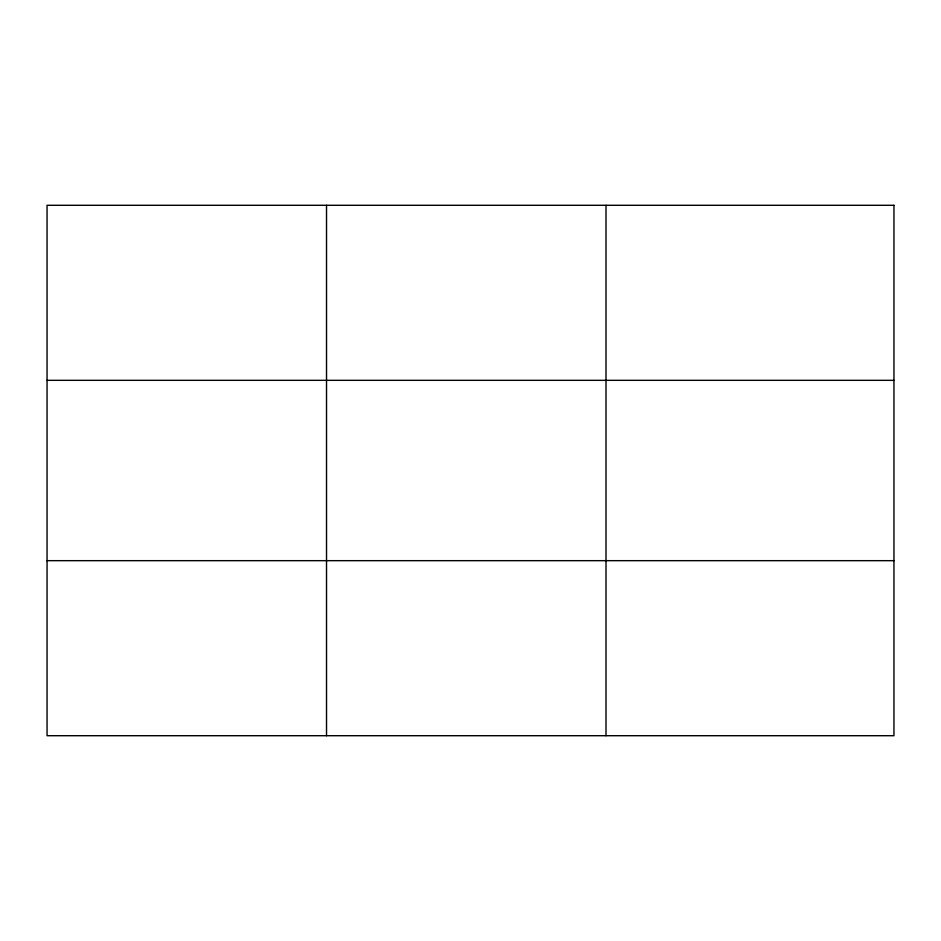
<?xml version="1.0" encoding="UTF-8"?>
<svg xmlns="http://www.w3.org/2000/svg" width="941" height="941" viewBox="0 0 941 941"><rect width="100%" height="100%" fill="white"/><g stroke="black" fill="none" stroke-linecap="round" stroke-linejoin="round"><path stroke-width="1.41" d="M326.527 735.709L326.527 205.291M606.004 735.709L606.004 205.291M47.05 380.329L893.95 380.329M47.05 560.671L893.95 560.671M893.95 205.291L893.95 735.709L47.05 735.709L47.05 205.291L893.95 205.291"/></g></svg>
